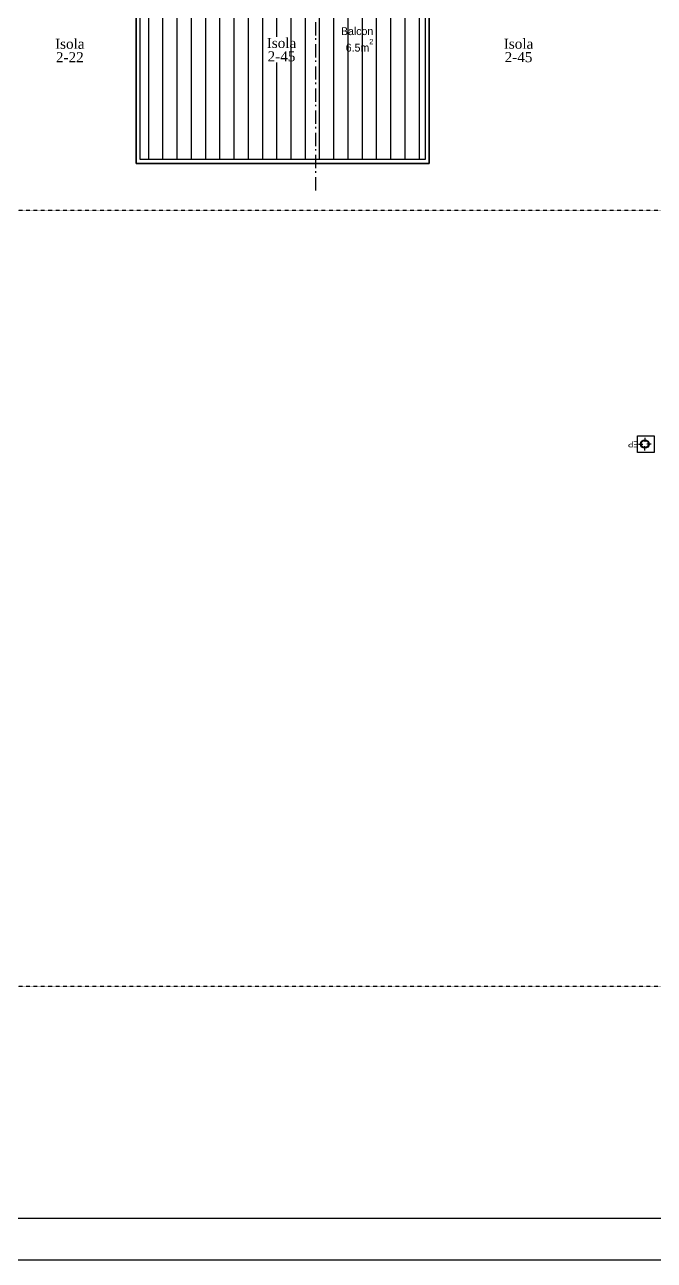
# Model space of a CAD drawing. Header units: centimetres. Extents: x 2191 to 12545, y -680 to 18662.
# Drawn here: x 10069 to 10820, y 2007 to 3483 of the extents above; entities that cross this region are included whole.
import ezdxf

# ---------------------------------------------------------------- set-up
doc = ezdxf.new("R2010")
doc.units = ezdxf.units.CM
doc.linetypes.add('Style de ligne -1', pattern=[0.41664, 0.20828, -0.20836])
doc.linetypes.add('Style de ligne -6', pattern=[1.04164, 0.625, -0.20828, 0.06943, -0.13893])
for name, color, linetype in [('B GÈnÈral_Hatch', 252, 'Continuous'), ('B Général', 252, 'Continuous'), ('C ANNOTATIONS-axes horizontaux', 252, 'Style de ligne -1'), ('C ANNOTATIONS-niveaux', 252, 'Continuous'), ('C ANNOTATIONS-prestations', 252, 'Continuous'), ('C ANNOTATIONS-texte', 252, 'Continuous'), ('prlm-VMC', 93, 'Continuous')]:
    doc.layers.add(name, color=color, linetype=linetype)
doc.layers.add('prlm-ZCARTOUCHE', color=181, linetype='Continuous', lineweight=13)
doc.styles.add('Eurostile', font='Eurosti.TTF')
doc.styles.add('prlm-vmc', font='pala.ttf', dxfattribs={"height": 14})

# ---------------------------------------------------------------- blocks, each defined once
blk = doc.blocks.new('B 70.EP')
at = {"layer": 'B Général', "linetype": 'Continuous'}
for p, q in [((-7.5, 0), (-2.5, 0)), ((0, 7.5), (0, 2.5)), ((7.5, 0), (2.5, 0)), ((0, -7.5), (0, -2.5))]:
    blk.add_line(p, q, dxfattribs=at)
at = {"layer": 'B Général', "linetype": 'Continuous', "flags": 128}
for points in [[(-5, 0, -1), (5, 0, -1)], [(-4.3, 0, -1), (4.3, 0, -1)]]:
    blk.add_lwpolyline(points, format="xyb", close=True, dxfattribs=at)
at = {"layer": 'C ANNOTATIONS-prestations', "insert": (7.5, 4), "char_height": 7.06, "attachment_point": 1, "line_spacing_factor": 0.894142, "style": 'Eurostile'}
blk.add_mtext('EP', dxfattribs=at)

msp = doc.modelspace()

# ---------------------------------------------------------------- hatches: boundary and pattern name
at = {"layer": 'B GÈnÈral_Hatch', "linetype": 'Continuous'}
h = msp.add_hatch(dxfattribs=at)
h.set_pattern_fill('H_BARDAGE V 150', color=256, style=0, pattern_type=2)
h.set_pattern_definition([(90, (0, 0), (17, 0), [])])
h.paths.add_polyline_path([(10206.9, 3517.4), (10546.9, 3517.4), (10546.9, 3322.4), (10206.9, 3322.4)])

# ---------------------------------------------------------------- linework, layer by layer
at = {"layer": 'B Général', "linetype": 'Continuous', "flags": 128}
for points in [[(10201.9, 3517.4), (10201.9, 3317.4), (10551.9, 3317.4), (10551.9, 3517.4), (10546.9, 3517.4), (10546.9, 3322.4), (10206.9, 3322.4), (10206.9, 3517.4)], [(10201.9, 3517.4), (10551.9, 3517.4), (10551.9, 3317.4), (10201.9, 3317.4)], [(10206.9, 3517.4), (10546.9, 3517.4), (10546.9, 3322.4), (10206.9, 3322.4)], [(10800.4, 2992.4), (10820.4, 2992.4), (10820.4, 2972.4), (10800.4, 2972.4)]]:
    msp.add_lwpolyline(points, close=True, dxfattribs=at)
at = {"layer": 'C ANNOTATIONS-axes horizontaux'}
for p, q in [((12370.8, 3261.4), (2960.8, 3261.4)), ((12370.8, 3261.4), (2960.8, 3261.4)), ((12370.8, 2334.5), (7910.8, 2334.5)), ((12370.8, 2334.5), (7910.8, 2334.5))]:
    msp.add_line(p, q, dxfattribs=at)
at = {"layer": 'C ANNOTATIONS-niveaux', "linetype": 'Style de ligne -6', "ltscale": 25.4}
msp.add_line((10416.5, 3285.4), (10416.5, 5820.4), dxfattribs=at)
msp.add_line((10416.5, 3285.4), (10416.5, 5820.4), dxfattribs=at)

# ---------------------------------------------------------------- block references
at = {"layer": 'B Général', "rotation": 180}
msp.add_blockref('B 70.EP', (10809.1, 2982.4), dxfattribs=at)

# ---------------------------------------------------------------- texts
at = {"layer": 'C ANNOTATIONS-texte', "insert": (10485, 3480.3), "char_height": 9.412, "width": 91.5, "attachment_point": 3, "line_spacing_factor": 0.894142, "style": 'Eurostile'}
msp.add_mtext('Balcon \\P6.5m{\\H0.6667x;\\S2^ ;}', dxfattribs=at)
at = {"layer": 'prlm-VMC', "char_height": 12, "width": 20.51, "attachment_point": 5, "line_spacing_factor": 0.8, "style": 'prlm-vmc', "bg_fill": 3, "box_fill_scale": 1.1, "bg_fill_color": 256, "bg_fill_transparency": 0}
for s, insert in [('Isola\\P2-22', (10122.8, 3452.5)), ('Isola\\P2-45', (10658.4, 3452.5))]:
    msp.add_mtext(s, dxfattribs=dict(at, insert=insert))

# ---------------------------------------------------------------- next in the draw order: texts
at = {"layer": 'prlm-VMC', "insert": (10375.5, 3453.4), "char_height": 12, "width": 17.398, "attachment_point": 5, "line_spacing_factor": 0.8, "style": 'prlm-vmc', "bg_fill": 3, "box_fill_scale": 1.1, "bg_fill_color": 256, "bg_fill_transparency": 0}
msp.add_mtext('Isola\\P2-45', dxfattribs=at)

# ---------------------------------------------------------------- next in the draw order: linework, layer by layer
at = {"layer": 'prlm-ZCARTOUCHE', "lineweight": 25}
for points in [[(2335.2, 6211.7), (12545.1, 6211.7), (12545.1, 2007.4), (2335.2, 2007.4)], [(2371.7, 6173), (12504.2, 6173), (12504.2, 2057.2), (2371.7, 2057.2)]]:
    msp.add_lwpolyline(points, close=True, dxfattribs=at)

doc.saveas('drawing.dxf')
